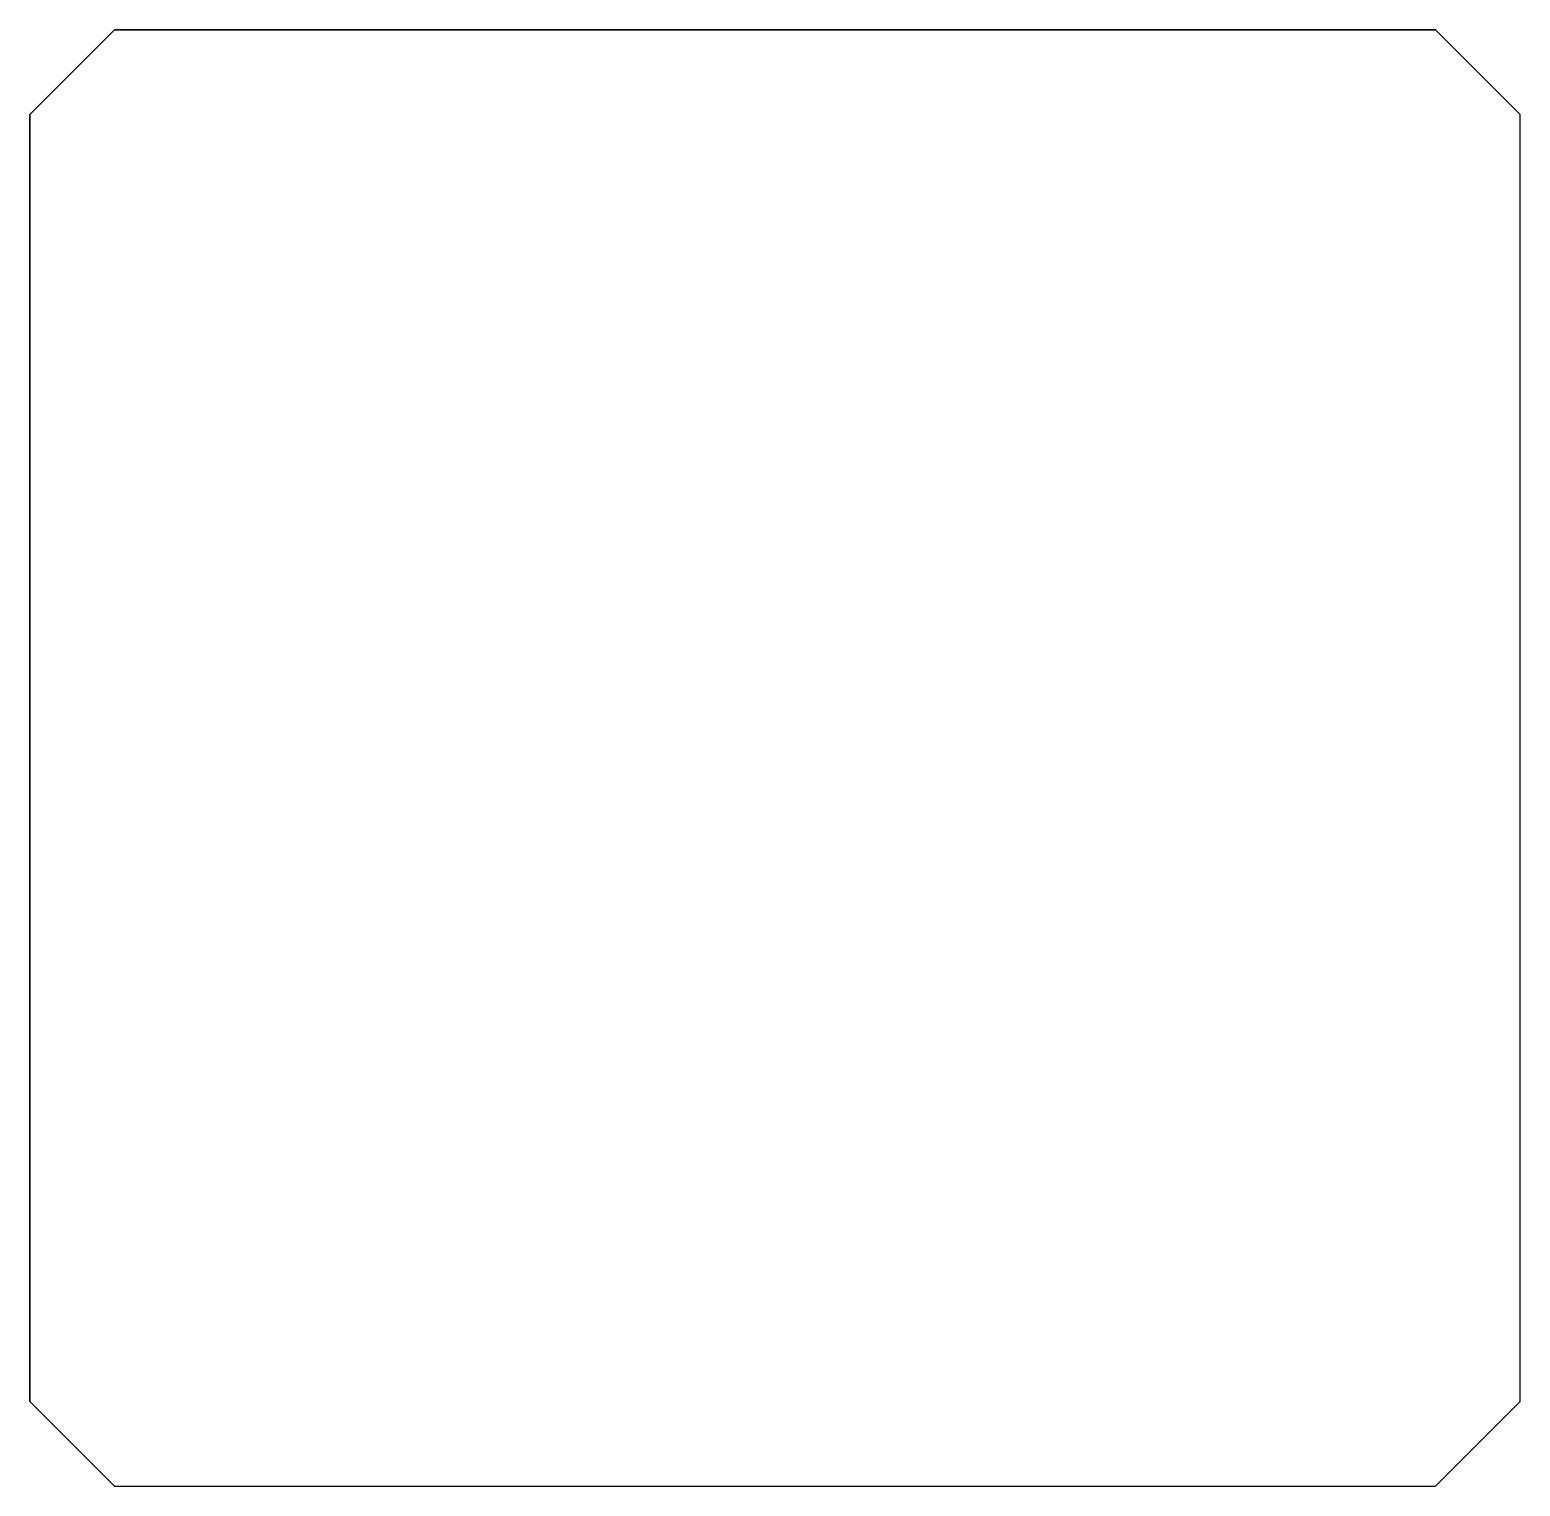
# Model space of a CAD drawing. Header units: millimetres. Extents: x 0 to 440, y 0 to 430.
import ezdxf

# ---------------------------------------------------------------- set-up
doc = ezdxf.new("R2010")
doc.units = ezdxf.units.MM

msp = doc.modelspace()

# ---------------------------------------------------------------- linework, layer by layer
at = {"color": 7, "linetype": 'Continuous'}
for p, q in [((25, 430), (0, 405)), ((25, 430), (415, 430)), ((415, 430), (25, 430)), ((440, 405), (415, 430)), ((0, 25), (0, 405)), ((0, 405), (0, 25)), ((440, 25), (440, 405)), ((440, 25), (440, 405)), ((0, 25), (25, 0)), ((415, 0), (440, 25)), ((25, 0), (415, 0)), ((25, 0), (415, 0))]:
    msp.add_line(p, q, dxfattribs=at)

doc.saveas('drawing.dxf')
